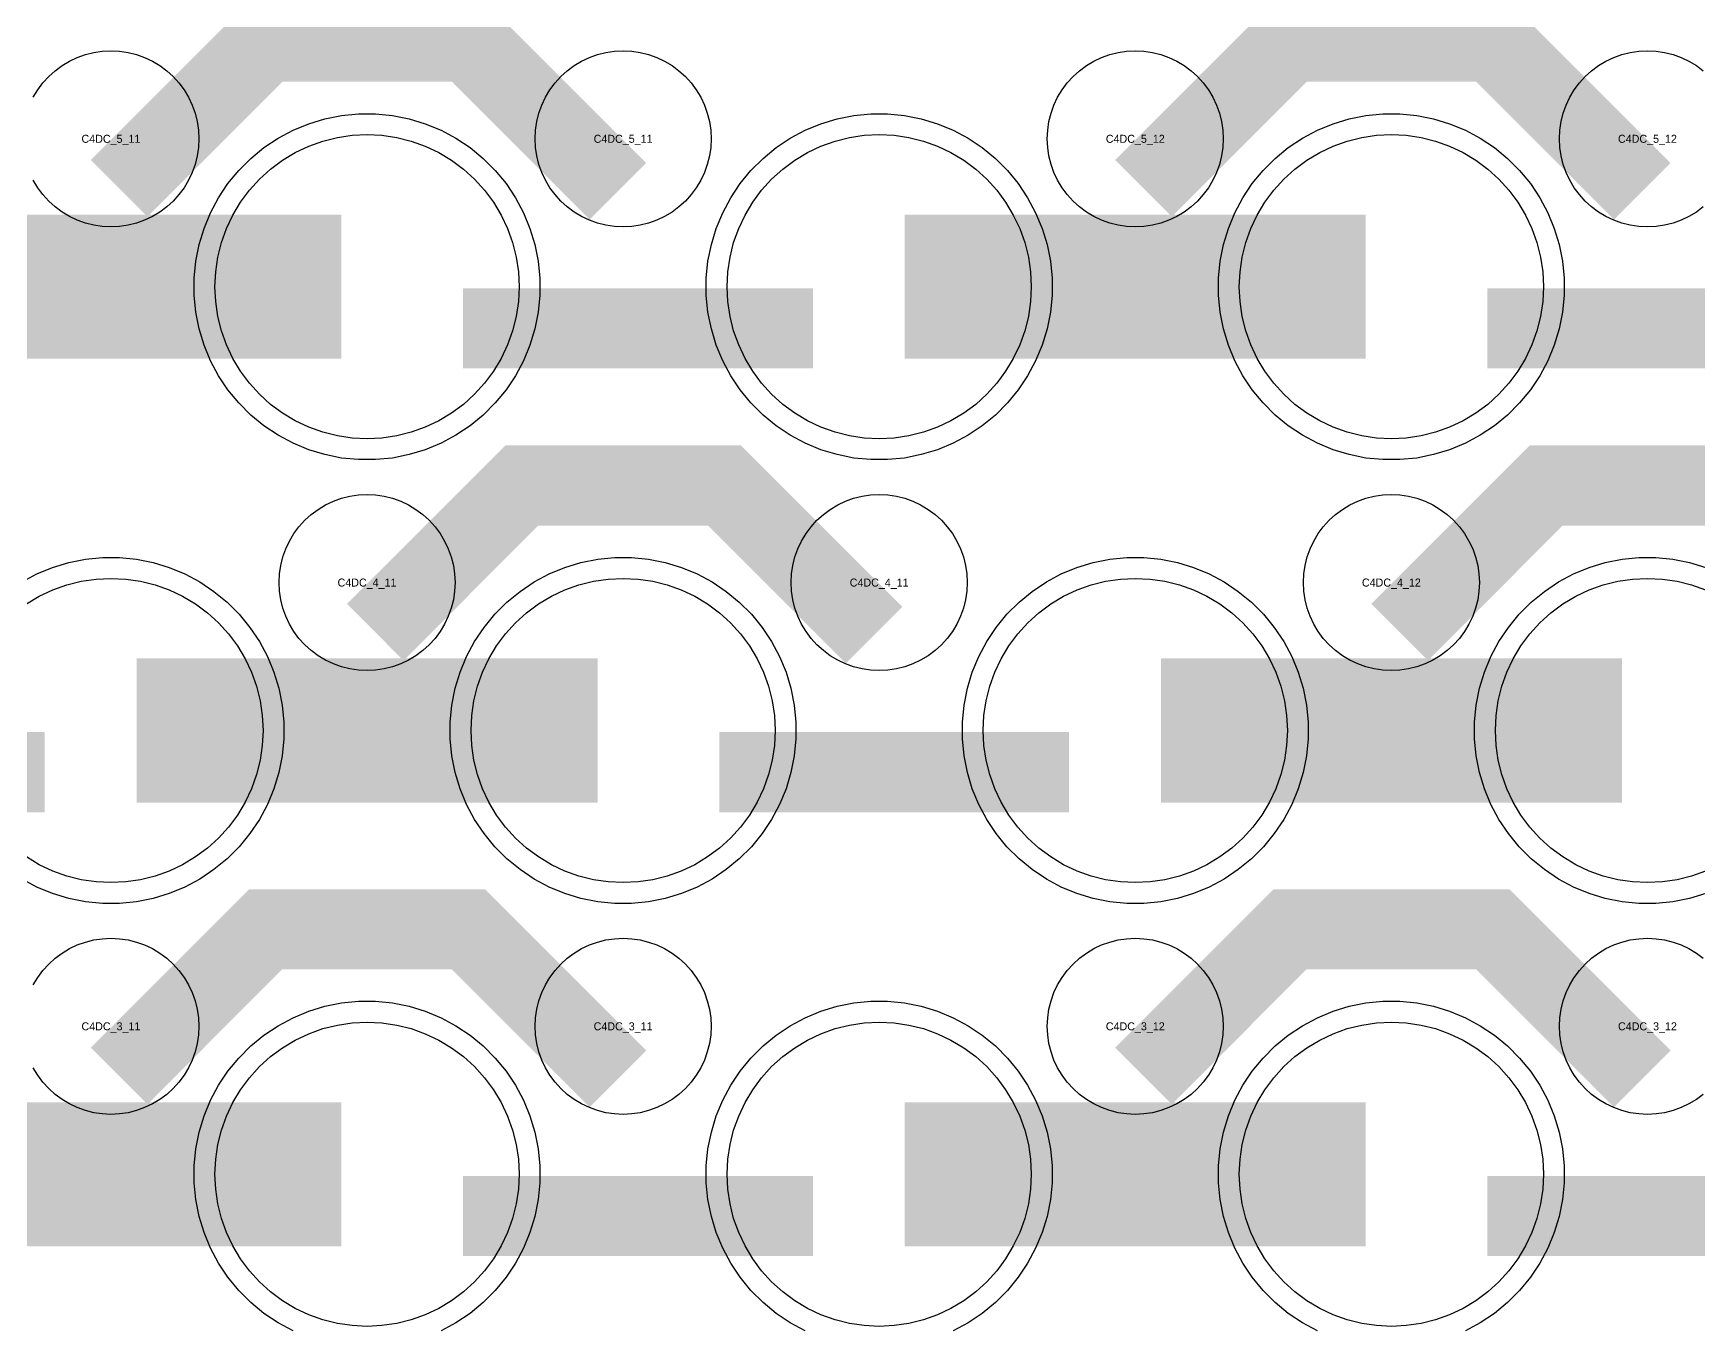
# Model space of a CAD drawing. Extents: x -11880 to 11880, y -14992 to 14992.
# Drawn here: x -8504 to -7984, y -14472 to -14068 of the extents above; entities that cross this region are included whole.
import ezdxf
from ezdxf.enums import TextEntityAlignment as Align

# ---------------------------------------------------------------- set-up
doc = ezdxf.new("R2010")
doc.units = 0
doc.header["$MEASUREMENT"] = 0
for name, color, linetype in [('GDS_775_DT_237', 138, 'CONTINUOUS'), ('RDL1_FS', 34, 'CONTINUOUS'), ('RDL_BS', 160, 'CONTINUOUS')]:
    doc.layers.add(name, color=color, linetype=linetype)

msp = doc.modelspace()

# ---------------------------------------------------------------- linework, layer by layer
at = {"layer": 'RDL1_FS', "color": 241, "true_color": 0xf7abae}
for points in [[(-8400, -14194.254), (-8404.657, -14194.025), (-8409.268, -14193.341), (-8413.791, -14192.209), (-8418.181, -14190.637), (-8422.395, -14188.645), (-8426.395, -14186.247), (-8430.14, -14183.469), (-8433.594, -14180.339), (-8436.724, -14176.885), (-8439.502, -14173.14), (-8441.9, -14169.14), (-8443.892, -14164.926), (-8445.464, -14160.536), (-8446.596, -14156.013), (-8447.28, -14151.402), (-8447.509, -14146.745), (-8447.28, -14142.088), (-8446.596, -14137.477), (-8445.464, -14132.954), (-8443.892, -14128.564), (-8441.9, -14124.35), (-8439.502, -14120.35), (-8436.724, -14116.605), (-8433.594, -14113.151), (-8430.14, -14110.021), (-8426.395, -14107.243), (-8422.395, -14104.845), (-8418.181, -14102.853), (-8413.791, -14101.281), (-8409.268, -14100.149), (-8404.657, -14099.465), (-8400, -14099.236), (-8395.343, -14099.465), (-8390.732, -14100.149), (-8386.209, -14101.281), (-8381.819, -14102.853), (-8377.605, -14104.845), (-8373.605, -14107.243), (-8369.86, -14110.021), (-8366.406, -14113.151), (-8363.276, -14116.605), (-8360.498, -14120.35), (-8358.1, -14124.35), (-8356.108, -14128.564), (-8354.536, -14132.954), (-8353.404, -14137.477), (-8352.72, -14142.088), (-8352.491, -14146.745), (-8352.72, -14151.402), (-8353.404, -14156.013), (-8354.536, -14160.536), (-8356.108, -14164.926), (-8358.1, -14169.14), (-8360.498, -14173.14), (-8363.276, -14176.885), (-8366.406, -14180.339), (-8369.86, -14183.469), (-8373.605, -14186.247), (-8377.605, -14188.645), (-8381.819, -14190.637), (-8386.209, -14192.209), (-8390.732, -14193.341), (-8395.343, -14194.025)], [(-8240, -14194.254), (-8244.657, -14194.025), (-8249.268, -14193.341), (-8253.791, -14192.209), (-8258.181, -14190.637), (-8262.395, -14188.645), (-8266.395, -14186.247), (-8270.14, -14183.469), (-8273.594, -14180.339), (-8276.724, -14176.885), (-8279.502, -14173.14), (-8281.9, -14169.14), (-8283.892, -14164.926), (-8285.464, -14160.536), (-8286.596, -14156.013), (-8287.28, -14151.402), (-8287.509, -14146.745), (-8287.28, -14142.088), (-8286.596, -14137.477), (-8285.464, -14132.954), (-8283.892, -14128.564), (-8281.9, -14124.35), (-8279.502, -14120.35), (-8276.724, -14116.605), (-8273.594, -14113.151), (-8270.14, -14110.021), (-8266.395, -14107.243), (-8262.395, -14104.845), (-8258.181, -14102.853), (-8253.791, -14101.281), (-8249.268, -14100.149), (-8244.657, -14099.465), (-8240, -14099.236), (-8235.343, -14099.465), (-8230.732, -14100.149), (-8226.209, -14101.281), (-8221.819, -14102.853), (-8217.605, -14104.845), (-8213.605, -14107.243), (-8209.86, -14110.021), (-8206.406, -14113.151), (-8203.276, -14116.605), (-8200.498, -14120.35), (-8198.1, -14124.35), (-8196.108, -14128.564), (-8194.536, -14132.954), (-8193.404, -14137.477), (-8192.72, -14142.088), (-8192.491, -14146.745), (-8192.72, -14151.402), (-8193.404, -14156.013), (-8194.536, -14160.536), (-8196.108, -14164.926), (-8198.1, -14169.14), (-8200.498, -14173.14), (-8203.276, -14176.885), (-8206.406, -14180.339), (-8209.86, -14183.469), (-8213.605, -14186.247), (-8217.605, -14188.645), (-8221.819, -14190.637), (-8226.209, -14192.209), (-8230.732, -14193.341), (-8235.343, -14194.025)], [(-8080, -14194.254), (-8084.657, -14194.025), (-8089.268, -14193.341), (-8093.791, -14192.209), (-8098.181, -14190.637), (-8102.395, -14188.645), (-8106.395, -14186.247), (-8110.14, -14183.469), (-8113.594, -14180.339), (-8116.724, -14176.885), (-8119.502, -14173.14), (-8121.9, -14169.14), (-8123.892, -14164.926), (-8125.464, -14160.536), (-8126.596, -14156.013), (-8127.28, -14151.402), (-8127.509, -14146.745), (-8127.28, -14142.088), (-8126.596, -14137.477), (-8125.464, -14132.954), (-8123.892, -14128.564), (-8121.9, -14124.35), (-8119.502, -14120.35), (-8116.724, -14116.605), (-8113.594, -14113.151), (-8110.14, -14110.021), (-8106.395, -14107.243), (-8102.395, -14104.845), (-8098.181, -14102.853), (-8093.791, -14101.281), (-8089.268, -14100.149), (-8084.657, -14099.465), (-8080, -14099.236), (-8075.343, -14099.465), (-8070.732, -14100.149), (-8066.209, -14101.281), (-8061.819, -14102.853), (-8057.605, -14104.845), (-8053.605, -14107.243), (-8049.86, -14110.021), (-8046.406, -14113.151), (-8043.276, -14116.605), (-8040.498, -14120.35), (-8038.1, -14124.35), (-8036.108, -14128.564), (-8034.536, -14132.954), (-8033.404, -14137.477), (-8032.72, -14142.088), (-8032.491, -14146.745), (-8032.72, -14151.402), (-8033.404, -14156.013), (-8034.536, -14160.536), (-8036.108, -14164.926), (-8038.1, -14169.14), (-8040.498, -14173.14), (-8043.276, -14176.885), (-8046.406, -14180.339), (-8049.86, -14183.469), (-8053.605, -14186.247), (-8057.605, -14188.645), (-8061.819, -14190.637), (-8066.209, -14192.209), (-8070.732, -14193.341), (-8075.343, -14194.025)], [(-8320, -14332.819), (-8324.657, -14332.59), (-8329.268, -14331.906), (-8333.791, -14330.774), (-8338.181, -14329.202), (-8342.395, -14327.21), (-8346.395, -14324.812), (-8350.14, -14322.034), (-8353.594, -14318.904), (-8356.724, -14315.45), (-8359.502, -14311.705), (-8361.9, -14307.705), (-8363.892, -14303.491), (-8365.464, -14299.101), (-8366.596, -14294.578), (-8367.28, -14289.967), (-8367.509, -14285.31), (-8367.28, -14280.653), (-8366.596, -14276.042), (-8365.464, -14271.519), (-8363.892, -14267.129), (-8361.9, -14262.915), (-8359.502, -14258.915), (-8356.724, -14255.17), (-8353.594, -14251.716), (-8350.14, -14248.586), (-8346.395, -14245.808), (-8342.395, -14243.41), (-8338.181, -14241.418), (-8333.791, -14239.846), (-8329.268, -14238.714), (-8324.657, -14238.03), (-8320, -14237.801), (-8315.343, -14238.03), (-8310.732, -14238.714), (-8306.209, -14239.846), (-8301.819, -14241.418), (-8297.605, -14243.41), (-8293.605, -14245.808), (-8289.86, -14248.586), (-8286.406, -14251.716), (-8283.276, -14255.17), (-8280.498, -14258.915), (-8278.1, -14262.915), (-8276.108, -14267.129), (-8274.536, -14271.519), (-8273.404, -14276.042), (-8272.72, -14280.653), (-8272.491, -14285.31), (-8272.72, -14289.967), (-8273.404, -14294.578), (-8274.536, -14299.101), (-8276.108, -14303.491), (-8278.1, -14307.705), (-8280.498, -14311.705), (-8283.276, -14315.45), (-8286.406, -14318.904), (-8289.86, -14322.034), (-8293.605, -14324.812), (-8297.605, -14327.21), (-8301.819, -14329.202), (-8306.209, -14330.774), (-8310.732, -14331.906), (-8315.343, -14332.59)], [(-8160, -14332.819), (-8164.657, -14332.59), (-8169.268, -14331.906), (-8173.791, -14330.774), (-8178.181, -14329.202), (-8182.395, -14327.21), (-8186.395, -14324.812), (-8190.14, -14322.034), (-8193.594, -14318.904), (-8196.724, -14315.45), (-8199.502, -14311.705), (-8201.9, -14307.705), (-8203.892, -14303.491), (-8205.464, -14299.101), (-8206.596, -14294.578), (-8207.28, -14289.967), (-8207.509, -14285.31), (-8207.28, -14280.653), (-8206.596, -14276.042), (-8205.464, -14271.519), (-8203.892, -14267.129), (-8201.9, -14262.915), (-8199.502, -14258.915), (-8196.724, -14255.17), (-8193.594, -14251.716), (-8190.14, -14248.586), (-8186.395, -14245.808), (-8182.395, -14243.41), (-8178.181, -14241.418), (-8173.791, -14239.846), (-8169.268, -14238.714), (-8164.657, -14238.03), (-8160, -14237.801), (-8155.343, -14238.03), (-8150.732, -14238.714), (-8146.209, -14239.846), (-8141.819, -14241.418), (-8137.605, -14243.41), (-8133.605, -14245.808), (-8129.86, -14248.586), (-8126.406, -14251.716), (-8123.276, -14255.17), (-8120.498, -14258.915), (-8118.1, -14262.915), (-8116.108, -14267.129), (-8114.536, -14271.519), (-8113.404, -14276.042), (-8112.72, -14280.653), (-8112.491, -14285.31), (-8112.72, -14289.967), (-8113.404, -14294.578), (-8114.536, -14299.101), (-8116.108, -14303.491), (-8118.1, -14307.705), (-8120.498, -14311.705), (-8123.276, -14315.45), (-8126.406, -14318.904), (-8129.86, -14322.034), (-8133.605, -14324.812), (-8137.605, -14327.21), (-8141.819, -14329.202), (-8146.209, -14330.774), (-8150.732, -14331.906), (-8155.343, -14332.59)], [(-8400, -14471.379), (-8404.657, -14471.15), (-8409.268, -14470.466), (-8413.791, -14469.334), (-8418.181, -14467.762), (-8422.395, -14465.77), (-8426.395, -14463.372), (-8430.14, -14460.594), (-8433.594, -14457.464), (-8436.724, -14454.01), (-8439.502, -14450.265), (-8441.9, -14446.265), (-8443.892, -14442.051), (-8445.464, -14437.661), (-8446.596, -14433.138), (-8447.28, -14428.527), (-8447.509, -14423.87), (-8447.28, -14419.213), (-8446.596, -14414.602), (-8445.464, -14410.079), (-8443.892, -14405.689), (-8441.9, -14401.475), (-8439.502, -14397.475), (-8436.724, -14393.73), (-8433.594, -14390.276), (-8430.14, -14387.146), (-8426.395, -14384.368), (-8422.395, -14381.97), (-8418.181, -14379.978), (-8413.791, -14378.406), (-8409.268, -14377.274), (-8404.657, -14376.59), (-8400, -14376.361), (-8395.343, -14376.59), (-8390.732, -14377.274), (-8386.209, -14378.406), (-8381.819, -14379.978), (-8377.605, -14381.97), (-8373.605, -14384.368), (-8369.86, -14387.146), (-8366.406, -14390.276), (-8363.276, -14393.73), (-8360.498, -14397.475), (-8358.1, -14401.475), (-8356.108, -14405.689), (-8354.536, -14410.079), (-8353.404, -14414.602), (-8352.72, -14419.213), (-8352.491, -14423.87), (-8352.72, -14428.527), (-8353.404, -14433.138), (-8354.536, -14437.661), (-8356.108, -14442.051), (-8358.1, -14446.265), (-8360.498, -14450.265), (-8363.276, -14454.01), (-8366.406, -14457.464), (-8369.86, -14460.594), (-8373.605, -14463.372), (-8377.605, -14465.77), (-8381.819, -14467.762), (-8386.209, -14469.334), (-8390.732, -14470.466), (-8395.343, -14471.15)], [(-8240, -14471.379), (-8244.657, -14471.15), (-8249.268, -14470.466), (-8253.791, -14469.334), (-8258.181, -14467.762), (-8262.395, -14465.77), (-8266.395, -14463.372), (-8270.14, -14460.594), (-8273.594, -14457.464), (-8276.724, -14454.01), (-8279.502, -14450.265), (-8281.9, -14446.265), (-8283.892, -14442.051), (-8285.464, -14437.661), (-8286.596, -14433.138), (-8287.28, -14428.527), (-8287.509, -14423.87), (-8287.28, -14419.213), (-8286.596, -14414.602), (-8285.464, -14410.079), (-8283.892, -14405.689), (-8281.9, -14401.475), (-8279.502, -14397.475), (-8276.724, -14393.73), (-8273.594, -14390.276), (-8270.14, -14387.146), (-8266.395, -14384.368), (-8262.395, -14381.97), (-8258.181, -14379.978), (-8253.791, -14378.406), (-8249.268, -14377.274), (-8244.657, -14376.59), (-8240, -14376.361), (-8235.343, -14376.59), (-8230.732, -14377.274), (-8226.209, -14378.406), (-8221.819, -14379.978), (-8217.605, -14381.97), (-8213.605, -14384.368), (-8209.86, -14387.146), (-8206.406, -14390.276), (-8203.276, -14393.73), (-8200.498, -14397.475), (-8198.1, -14401.475), (-8196.108, -14405.689), (-8194.536, -14410.079), (-8193.404, -14414.602), (-8192.72, -14419.213), (-8192.491, -14423.87), (-8192.72, -14428.527), (-8193.404, -14433.138), (-8194.536, -14437.661), (-8196.108, -14442.051), (-8198.1, -14446.265), (-8200.498, -14450.265), (-8203.276, -14454.01), (-8206.406, -14457.464), (-8209.86, -14460.594), (-8213.605, -14463.372), (-8217.605, -14465.77), (-8221.819, -14467.762), (-8226.209, -14469.334), (-8230.732, -14470.466), (-8235.343, -14471.15)], [(-8080, -14471.379), (-8084.657, -14471.15), (-8089.268, -14470.466), (-8093.791, -14469.334), (-8098.181, -14467.762), (-8102.395, -14465.77), (-8106.395, -14463.372), (-8110.14, -14460.594), (-8113.594, -14457.464), (-8116.724, -14454.01), (-8119.502, -14450.265), (-8121.9, -14446.265), (-8123.892, -14442.051), (-8125.464, -14437.661), (-8126.596, -14433.138), (-8127.28, -14428.527), (-8127.509, -14423.87), (-8127.28, -14419.213), (-8126.596, -14414.602), (-8125.464, -14410.079), (-8123.892, -14405.689), (-8121.9, -14401.475), (-8119.502, -14397.475), (-8116.724, -14393.73), (-8113.594, -14390.276), (-8110.14, -14387.146), (-8106.395, -14384.368), (-8102.395, -14381.97), (-8098.181, -14379.978), (-8093.791, -14378.406), (-8089.268, -14377.274), (-8084.657, -14376.59), (-8080, -14376.361), (-8075.343, -14376.59), (-8070.732, -14377.274), (-8066.209, -14378.406), (-8061.819, -14379.978), (-8057.605, -14381.97), (-8053.605, -14384.368), (-8049.86, -14387.146), (-8046.406, -14390.276), (-8043.276, -14393.73), (-8040.498, -14397.475), (-8038.1, -14401.475), (-8036.108, -14405.689), (-8034.536, -14410.079), (-8033.404, -14414.602), (-8032.72, -14419.213), (-8032.491, -14423.87), (-8032.72, -14428.527), (-8033.404, -14433.138), (-8034.536, -14437.661), (-8036.108, -14442.051), (-8038.1, -14446.265), (-8040.498, -14450.265), (-8043.276, -14454.01), (-8046.406, -14457.464), (-8049.86, -14460.594), (-8053.605, -14463.372), (-8057.605, -14465.77), (-8061.819, -14467.762), (-8066.209, -14469.334), (-8070.732, -14470.466), (-8075.343, -14471.15)]]:
    msp.add_lwpolyline(points, close=True, dxfattribs=at)
for points in [[(-8551.998, -14146.745, 45, 45, 0), (-8479.998, -14146.745, 45, 45, 0)], [(-8479.998, -14146.745, 45, 45, 0), (-8407.998, -14146.745, 45, 45, 0)], [(-8231.998, -14146.745, 45, 45, 0), (-8159.998, -14146.745, 45, 45, 0)], [(-8159.998, -14146.745, 45, 45, 0), (-8087.998, -14146.745, 45, 45, 0)], [(-8471.998, -14285.31, 45, 45, 0), (-8399.998, -14285.31, 45, 45, 0)], [(-8399.998, -14285.31, 45, 45, 0), (-8327.998, -14285.31, 45, 45, 0)], [(-8151.998, -14285.31, 45, 45, 0), (-8079.998, -14285.31, 45, 45, 0)], [(-8079.998, -14285.31, 45, 45, 0), (-8007.998, -14285.31, 45, 45, 0)], [(-8551.998, -14423.87, 45, 45, 0), (-8479.998, -14423.87, 45, 45, 0)], [(-8479.998, -14423.87, 45, 45, 0), (-8407.998, -14423.87, 45, 45, 0)], [(-8231.998, -14423.87, 45, 45, 0), (-8159.998, -14423.87, 45, 45, 0)], [(-8159.998, -14423.87, 45, 45, 0), (-8087.998, -14423.87, 45, 45, 0)]]:
    msp.add_lwpolyline(points, format="xyseb", dxfattribs=at)
for points in [[(-8506.395, -14245.808), (-8502.395, -14243.41), (-8498.181, -14241.418), (-8493.791, -14239.846), (-8489.268, -14238.714), (-8484.657, -14238.03), (-8480, -14237.801), (-8475.343, -14238.03), (-8470.732, -14238.714), (-8466.209, -14239.846), (-8461.819, -14241.418), (-8457.605, -14243.41), (-8453.605, -14245.808), (-8449.86, -14248.586), (-8446.406, -14251.716), (-8443.276, -14255.17), (-8440.498, -14258.915), (-8438.1, -14262.915), (-8436.108, -14267.129), (-8434.536, -14271.519), (-8433.404, -14276.042), (-8432.72, -14280.653), (-8432.491, -14285.31), (-8432.72, -14289.967), (-8433.404, -14294.578), (-8434.536, -14299.101), (-8436.108, -14303.491), (-8438.1, -14307.705), (-8440.498, -14311.705), (-8443.276, -14315.45), (-8446.406, -14318.904), (-8449.86, -14322.034), (-8453.605, -14324.812), (-8457.605, -14327.21), (-8461.819, -14329.202), (-8466.209, -14330.774), (-8470.732, -14331.906), (-8475.343, -14332.59), (-8480, -14332.819), (-8484.657, -14332.59), (-8489.268, -14331.906), (-8493.791, -14330.774), (-8498.181, -14329.202), (-8502.395, -14327.21), (-8506.395, -14324.812)], [(-7981.819, -14329.202), (-7986.209, -14330.774), (-7990.732, -14331.906), (-7995.343, -14332.59), (-8000, -14332.819), (-8004.657, -14332.59), (-8009.268, -14331.906), (-8013.791, -14330.774), (-8018.181, -14329.202), (-8022.395, -14327.21), (-8026.395, -14324.812), (-8030.14, -14322.034), (-8033.594, -14318.904), (-8036.724, -14315.45), (-8039.502, -14311.705), (-8041.9, -14307.705), (-8043.892, -14303.491), (-8045.464, -14299.101), (-8046.596, -14294.578), (-8047.28, -14289.967), (-8047.509, -14285.31), (-8047.28, -14280.653), (-8046.596, -14276.042), (-8045.464, -14271.519), (-8043.892, -14267.129), (-8041.9, -14262.915), (-8039.502, -14258.915), (-8036.724, -14255.17), (-8033.594, -14251.716), (-8030.14, -14248.586), (-8026.395, -14245.808), (-8022.395, -14243.41), (-8018.181, -14241.418), (-8013.791, -14239.846), (-8009.268, -14238.714), (-8004.657, -14238.03), (-8000, -14237.801), (-7995.343, -14238.03), (-7990.732, -14238.714), (-7986.209, -14239.846), (-7981.819, -14241.418)]]:
    msp.add_lwpolyline(points, dxfattribs=at)
at = {"layer": 'RDL_BS'}
for points in [[(-8477.438, -14116.059, 25, 25, 0), (-8431.623, -14070.244, 25, 25, 0), (-8398.07, -14070.244, 25, 25, 0)], [(-8321.599, -14116.958, 25, 25, 0), (-8368.313, -14070.244, 25, 25, 0), (-8398.071, -14070.244, 25, 25, 0)], [(-8157.438, -14116.059, 25, 25, 0), (-8111.623, -14070.244, 25, 25, 0), (-8078.07, -14070.244, 25, 25, 0)], [(-8001.599, -14116.958, 25, 25, 0), (-8048.313, -14070.244, 25, 25, 0), (-8078.071, -14070.244, 25, 25, 0)], [(-8397.438, -14254.624, 25, 25, 0), (-8351.623, -14208.809, 25, 25, 0), (-8318.07, -14208.809, 25, 25, 0)], [(-8241.599, -14255.523, 25, 25, 0), (-8288.313, -14208.809, 25, 25, 0), (-8318.071, -14208.809, 25, 25, 0)], [(-8077.438, -14254.624, 25, 25, 0), (-8031.623, -14208.809, 25, 25, 0), (-7998.07, -14208.809, 25, 25, 0)], [(-7921.599, -14255.523, 25, 25, 0), (-7968.313, -14208.809, 25, 25, 0), (-7998.071, -14208.809, 25, 25, 0)], [(-8477.438, -14393.184, 25, 25, 0), (-8431.623, -14347.369, 25, 25, 0), (-8398.07, -14347.369, 25, 25, 0)], [(-8321.599, -14394.083, 25, 25, 0), (-8368.313, -14347.369, 25, 25, 0), (-8398.071, -14347.369, 25, 25, 0)], [(-8157.438, -14393.184, 25, 25, 0), (-8111.623, -14347.369, 25, 25, 0), (-8078.07, -14347.369, 25, 25, 0)], [(-8001.599, -14394.083, 25, 25, 0), (-8048.313, -14347.369, 25, 25, 0), (-8078.071, -14347.369, 25, 25, 0)]]:
    msp.add_lwpolyline(points, format="xyseb", dxfattribs=at)
for points in [[(-8504.25, -14087.601), (-8502.857, -14085.277), (-8501.254, -14083.114), (-8499.442, -14081.115), (-8497.443, -14079.303), (-8495.28, -14077.7), (-8492.956, -14076.307), (-8490.519, -14075.155), (-8487.984, -14074.248), (-8485.365, -14073.591), (-8482.693, -14073.195), (-8480, -14073.063), (-8477.307, -14073.195), (-8474.635, -14073.591), (-8472.016, -14074.248), (-8469.481, -14075.155), (-8467.044, -14076.307), (-8464.72, -14077.7), (-8462.557, -14079.303), (-8460.558, -14081.115), (-8458.746, -14083.114), (-8457.143, -14085.277), (-8455.75, -14087.601), (-8454.598, -14090.038), (-8453.691, -14092.573), (-8453.034, -14095.192), (-8452.638, -14097.864), (-8452.506, -14100.557), (-8452.638, -14103.25), (-8453.034, -14105.922), (-8453.691, -14108.541), (-8454.598, -14111.076), (-8455.75, -14113.513), (-8457.143, -14115.837), (-8458.746, -14118), (-8460.558, -14119.999), (-8462.557, -14121.811), (-8464.72, -14123.414), (-8467.044, -14124.807), (-8469.481, -14125.959), (-8472.016, -14126.866), (-8474.635, -14127.523), (-8477.307, -14127.919), (-8480, -14128.051), (-8482.693, -14127.919), (-8485.365, -14127.523), (-8487.984, -14126.866), (-8490.519, -14125.959), (-8492.956, -14124.807), (-8495.28, -14123.414), (-8497.443, -14121.811), (-8499.442, -14119.999), (-8501.254, -14118), (-8502.857, -14115.837), (-8504.25, -14113.513)], [(-7982.557, -14121.811), (-7984.72, -14123.414), (-7987.044, -14124.807), (-7989.481, -14125.959), (-7992.016, -14126.866), (-7994.635, -14127.523), (-7997.307, -14127.919), (-8000, -14128.051), (-8002.693, -14127.919), (-8005.365, -14127.523), (-8007.984, -14126.866), (-8010.519, -14125.959), (-8012.956, -14124.807), (-8015.28, -14123.414), (-8017.443, -14121.811), (-8019.442, -14119.999), (-8021.254, -14118), (-8022.857, -14115.837), (-8024.25, -14113.513), (-8025.402, -14111.076), (-8026.309, -14108.541), (-8026.966, -14105.922), (-8027.362, -14103.25), (-8027.494, -14100.557), (-8027.362, -14097.864), (-8026.966, -14095.192), (-8026.309, -14092.573), (-8025.402, -14090.038), (-8024.25, -14087.601), (-8022.857, -14085.277), (-8021.254, -14083.114), (-8019.442, -14081.115), (-8017.443, -14079.303), (-8015.28, -14077.7), (-8012.956, -14076.307), (-8010.519, -14075.155), (-8007.984, -14074.248), (-8005.365, -14073.591), (-8002.693, -14073.195), (-8000, -14073.063), (-7997.307, -14073.195), (-7994.635, -14073.591), (-7992.016, -14074.248), (-7989.481, -14075.155), (-7987.044, -14076.307), (-7984.72, -14077.7), (-7982.557, -14079.303)], [(-8504.25, -14364.726), (-8502.857, -14362.402), (-8501.254, -14360.239), (-8499.442, -14358.24), (-8497.443, -14356.428), (-8495.28, -14354.825), (-8492.956, -14353.432), (-8490.519, -14352.28), (-8487.984, -14351.373), (-8485.365, -14350.716), (-8482.693, -14350.32), (-8480, -14350.188), (-8477.307, -14350.32), (-8474.635, -14350.716), (-8472.016, -14351.373), (-8469.481, -14352.28), (-8467.044, -14353.432), (-8464.72, -14354.825), (-8462.557, -14356.428), (-8460.558, -14358.24), (-8458.746, -14360.239), (-8457.143, -14362.402), (-8455.75, -14364.726), (-8454.598, -14367.163), (-8453.691, -14369.698), (-8453.034, -14372.317), (-8452.638, -14374.989), (-8452.506, -14377.682), (-8452.638, -14380.375), (-8453.034, -14383.047), (-8453.691, -14385.666), (-8454.598, -14388.201), (-8455.75, -14390.638), (-8457.143, -14392.962), (-8458.746, -14395.125), (-8460.558, -14397.124), (-8462.557, -14398.936), (-8464.72, -14400.539), (-8467.044, -14401.932), (-8469.481, -14403.084), (-8472.016, -14403.991), (-8474.635, -14404.648), (-8477.307, -14405.044), (-8480, -14405.176), (-8482.693, -14405.044), (-8485.365, -14404.648), (-8487.984, -14403.991), (-8490.519, -14403.084), (-8492.956, -14401.932), (-8495.28, -14400.539), (-8497.443, -14398.936), (-8499.442, -14397.124), (-8501.254, -14395.125), (-8502.857, -14392.962), (-8504.25, -14390.638)], [(-7982.557, -14398.936), (-7984.72, -14400.539), (-7987.044, -14401.932), (-7989.481, -14403.084), (-7992.016, -14403.991), (-7994.635, -14404.648), (-7997.307, -14405.044), (-8000, -14405.176), (-8002.693, -14405.044), (-8005.365, -14404.648), (-8007.984, -14403.991), (-8010.519, -14403.084), (-8012.956, -14401.932), (-8015.28, -14400.539), (-8017.443, -14398.936), (-8019.442, -14397.124), (-8021.254, -14395.125), (-8022.857, -14392.962), (-8024.25, -14390.638), (-8025.402, -14388.201), (-8026.309, -14385.666), (-8026.966, -14383.047), (-8027.362, -14380.375), (-8027.494, -14377.682), (-8027.362, -14374.989), (-8026.966, -14372.317), (-8026.309, -14369.698), (-8025.402, -14367.163), (-8024.25, -14364.726), (-8022.857, -14362.402), (-8021.254, -14360.239), (-8019.442, -14358.24), (-8017.443, -14356.428), (-8015.28, -14354.825), (-8012.956, -14353.432), (-8010.519, -14352.28), (-8007.984, -14351.373), (-8005.365, -14350.716), (-8002.693, -14350.32), (-8000, -14350.188), (-7997.307, -14350.32), (-7994.635, -14350.716), (-7992.016, -14351.373), (-7989.481, -14352.28), (-7987.044, -14353.432), (-7984.72, -14354.825), (-7982.557, -14356.428)]]:
    msp.add_lwpolyline(points, dxfattribs=at)
for points in [[(-8320, -14128.051), (-8322.693, -14127.919), (-8325.365, -14127.523), (-8327.984, -14126.866), (-8330.519, -14125.959), (-8332.956, -14124.807), (-8335.28, -14123.414), (-8337.443, -14121.811), (-8339.442, -14119.999), (-8341.254, -14118), (-8342.857, -14115.837), (-8344.25, -14113.513), (-8345.402, -14111.076), (-8346.309, -14108.541), (-8346.966, -14105.922), (-8347.362, -14103.25), (-8347.494, -14100.557), (-8347.362, -14097.864), (-8346.966, -14095.192), (-8346.309, -14092.573), (-8345.402, -14090.038), (-8344.25, -14087.601), (-8342.857, -14085.277), (-8341.254, -14083.114), (-8339.442, -14081.115), (-8337.443, -14079.303), (-8335.28, -14077.7), (-8332.956, -14076.307), (-8330.519, -14075.155), (-8327.984, -14074.248), (-8325.365, -14073.591), (-8322.693, -14073.195), (-8320, -14073.063), (-8317.307, -14073.195), (-8314.635, -14073.591), (-8312.016, -14074.248), (-8309.481, -14075.155), (-8307.044, -14076.307), (-8304.72, -14077.7), (-8302.557, -14079.303), (-8300.558, -14081.115), (-8298.746, -14083.114), (-8297.143, -14085.277), (-8295.75, -14087.601), (-8294.598, -14090.038), (-8293.691, -14092.573), (-8293.034, -14095.192), (-8292.638, -14097.864), (-8292.506, -14100.557), (-8292.638, -14103.25), (-8293.034, -14105.922), (-8293.691, -14108.541), (-8294.598, -14111.076), (-8295.75, -14113.513), (-8297.143, -14115.837), (-8298.746, -14118), (-8300.558, -14119.999), (-8302.557, -14121.811), (-8304.72, -14123.414), (-8307.044, -14124.807), (-8309.481, -14125.959), (-8312.016, -14126.866), (-8314.635, -14127.523), (-8317.307, -14127.919)], [(-8160, -14128.051), (-8162.693, -14127.919), (-8165.365, -14127.523), (-8167.984, -14126.866), (-8170.519, -14125.959), (-8172.956, -14124.807), (-8175.28, -14123.414), (-8177.443, -14121.811), (-8179.442, -14119.999), (-8181.254, -14118), (-8182.857, -14115.837), (-8184.25, -14113.513), (-8185.402, -14111.076), (-8186.309, -14108.541), (-8186.966, -14105.922), (-8187.362, -14103.25), (-8187.494, -14100.557), (-8187.362, -14097.864), (-8186.966, -14095.192), (-8186.309, -14092.573), (-8185.402, -14090.038), (-8184.25, -14087.601), (-8182.857, -14085.277), (-8181.254, -14083.114), (-8179.442, -14081.115), (-8177.443, -14079.303), (-8175.28, -14077.7), (-8172.956, -14076.307), (-8170.519, -14075.155), (-8167.984, -14074.248), (-8165.365, -14073.591), (-8162.693, -14073.195), (-8160, -14073.063), (-8157.307, -14073.195), (-8154.635, -14073.591), (-8152.016, -14074.248), (-8149.481, -14075.155), (-8147.044, -14076.307), (-8144.72, -14077.7), (-8142.557, -14079.303), (-8140.558, -14081.115), (-8138.746, -14083.114), (-8137.143, -14085.277), (-8135.75, -14087.601), (-8134.598, -14090.038), (-8133.691, -14092.573), (-8133.034, -14095.192), (-8132.638, -14097.864), (-8132.506, -14100.557), (-8132.638, -14103.25), (-8133.034, -14105.922), (-8133.691, -14108.541), (-8134.598, -14111.076), (-8135.75, -14113.513), (-8137.143, -14115.837), (-8138.746, -14118), (-8140.558, -14119.999), (-8142.557, -14121.811), (-8144.72, -14123.414), (-8147.044, -14124.807), (-8149.481, -14125.959), (-8152.016, -14126.866), (-8154.635, -14127.523), (-8157.307, -14127.919)], [(-8400, -14266.616), (-8402.693, -14266.484), (-8405.365, -14266.088), (-8407.984, -14265.431), (-8410.519, -14264.524), (-8412.956, -14263.372), (-8415.28, -14261.979), (-8417.443, -14260.376), (-8419.442, -14258.564), (-8421.254, -14256.565), (-8422.857, -14254.402), (-8424.25, -14252.078), (-8425.402, -14249.641), (-8426.309, -14247.106), (-8426.966, -14244.487), (-8427.362, -14241.815), (-8427.494, -14239.122), (-8427.362, -14236.429), (-8426.966, -14233.757), (-8426.309, -14231.138), (-8425.402, -14228.603), (-8424.25, -14226.166), (-8422.857, -14223.842), (-8421.254, -14221.679), (-8419.442, -14219.68), (-8417.443, -14217.868), (-8415.28, -14216.265), (-8412.956, -14214.872), (-8410.519, -14213.72), (-8407.984, -14212.813), (-8405.365, -14212.156), (-8402.693, -14211.76), (-8400, -14211.628), (-8397.307, -14211.76), (-8394.635, -14212.156), (-8392.016, -14212.813), (-8389.481, -14213.72), (-8387.044, -14214.872), (-8384.72, -14216.265), (-8382.557, -14217.868), (-8380.558, -14219.68), (-8378.746, -14221.679), (-8377.143, -14223.842), (-8375.75, -14226.166), (-8374.598, -14228.603), (-8373.691, -14231.138), (-8373.034, -14233.757), (-8372.638, -14236.429), (-8372.506, -14239.122), (-8372.638, -14241.815), (-8373.034, -14244.487), (-8373.691, -14247.106), (-8374.598, -14249.641), (-8375.75, -14252.078), (-8377.143, -14254.402), (-8378.746, -14256.565), (-8380.558, -14258.564), (-8382.557, -14260.376), (-8384.72, -14261.979), (-8387.044, -14263.372), (-8389.481, -14264.524), (-8392.016, -14265.431), (-8394.635, -14266.088), (-8397.307, -14266.484)], [(-8240, -14266.616), (-8242.693, -14266.484), (-8245.365, -14266.088), (-8247.984, -14265.431), (-8250.519, -14264.524), (-8252.956, -14263.372), (-8255.28, -14261.979), (-8257.443, -14260.376), (-8259.442, -14258.564), (-8261.254, -14256.565), (-8262.857, -14254.402), (-8264.25, -14252.078), (-8265.402, -14249.641), (-8266.309, -14247.106), (-8266.966, -14244.487), (-8267.362, -14241.815), (-8267.494, -14239.122), (-8267.362, -14236.429), (-8266.966, -14233.757), (-8266.309, -14231.138), (-8265.402, -14228.603), (-8264.25, -14226.166), (-8262.857, -14223.842), (-8261.254, -14221.679), (-8259.442, -14219.68), (-8257.443, -14217.868), (-8255.28, -14216.265), (-8252.956, -14214.872), (-8250.519, -14213.72), (-8247.984, -14212.813), (-8245.365, -14212.156), (-8242.693, -14211.76), (-8240, -14211.628), (-8237.307, -14211.76), (-8234.635, -14212.156), (-8232.016, -14212.813), (-8229.481, -14213.72), (-8227.044, -14214.872), (-8224.72, -14216.265), (-8222.557, -14217.868), (-8220.558, -14219.68), (-8218.746, -14221.679), (-8217.143, -14223.842), (-8215.75, -14226.166), (-8214.598, -14228.603), (-8213.691, -14231.138), (-8213.034, -14233.757), (-8212.638, -14236.429), (-8212.506, -14239.122), (-8212.638, -14241.815), (-8213.034, -14244.487), (-8213.691, -14247.106), (-8214.598, -14249.641), (-8215.75, -14252.078), (-8217.143, -14254.402), (-8218.746, -14256.565), (-8220.558, -14258.564), (-8222.557, -14260.376), (-8224.72, -14261.979), (-8227.044, -14263.372), (-8229.481, -14264.524), (-8232.016, -14265.431), (-8234.635, -14266.088), (-8237.307, -14266.484)], [(-8080, -14266.616), (-8082.693, -14266.484), (-8085.365, -14266.088), (-8087.984, -14265.431), (-8090.519, -14264.524), (-8092.956, -14263.372), (-8095.28, -14261.979), (-8097.443, -14260.376), (-8099.442, -14258.564), (-8101.254, -14256.565), (-8102.857, -14254.402), (-8104.25, -14252.078), (-8105.402, -14249.641), (-8106.309, -14247.106), (-8106.966, -14244.487), (-8107.362, -14241.815), (-8107.494, -14239.122), (-8107.362, -14236.429), (-8106.966, -14233.757), (-8106.309, -14231.138), (-8105.402, -14228.603), (-8104.25, -14226.166), (-8102.857, -14223.842), (-8101.254, -14221.679), (-8099.442, -14219.68), (-8097.443, -14217.868), (-8095.28, -14216.265), (-8092.956, -14214.872), (-8090.519, -14213.72), (-8087.984, -14212.813), (-8085.365, -14212.156), (-8082.693, -14211.76), (-8080, -14211.628), (-8077.307, -14211.76), (-8074.635, -14212.156), (-8072.016, -14212.813), (-8069.481, -14213.72), (-8067.044, -14214.872), (-8064.72, -14216.265), (-8062.557, -14217.868), (-8060.558, -14219.68), (-8058.746, -14221.679), (-8057.143, -14223.842), (-8055.75, -14226.166), (-8054.598, -14228.603), (-8053.691, -14231.138), (-8053.034, -14233.757), (-8052.638, -14236.429), (-8052.506, -14239.122), (-8052.638, -14241.815), (-8053.034, -14244.487), (-8053.691, -14247.106), (-8054.598, -14249.641), (-8055.75, -14252.078), (-8057.143, -14254.402), (-8058.746, -14256.565), (-8060.558, -14258.564), (-8062.557, -14260.376), (-8064.72, -14261.979), (-8067.044, -14263.372), (-8069.481, -14264.524), (-8072.016, -14265.431), (-8074.635, -14266.088), (-8077.307, -14266.484)], [(-8320, -14405.176), (-8322.693, -14405.044), (-8325.365, -14404.648), (-8327.984, -14403.991), (-8330.519, -14403.084), (-8332.956, -14401.932), (-8335.28, -14400.539), (-8337.443, -14398.936), (-8339.442, -14397.124), (-8341.254, -14395.125), (-8342.857, -14392.962), (-8344.25, -14390.638), (-8345.402, -14388.201), (-8346.309, -14385.666), (-8346.966, -14383.047), (-8347.362, -14380.375), (-8347.494, -14377.682), (-8347.362, -14374.989), (-8346.966, -14372.317), (-8346.309, -14369.698), (-8345.402, -14367.163), (-8344.25, -14364.726), (-8342.857, -14362.402), (-8341.254, -14360.239), (-8339.442, -14358.24), (-8337.443, -14356.428), (-8335.28, -14354.825), (-8332.956, -14353.432), (-8330.519, -14352.28), (-8327.984, -14351.373), (-8325.365, -14350.716), (-8322.693, -14350.32), (-8320, -14350.188), (-8317.307, -14350.32), (-8314.635, -14350.716), (-8312.016, -14351.373), (-8309.481, -14352.28), (-8307.044, -14353.432), (-8304.72, -14354.825), (-8302.557, -14356.428), (-8300.558, -14358.24), (-8298.746, -14360.239), (-8297.143, -14362.402), (-8295.75, -14364.726), (-8294.598, -14367.163), (-8293.691, -14369.698), (-8293.034, -14372.317), (-8292.638, -14374.989), (-8292.506, -14377.682), (-8292.638, -14380.375), (-8293.034, -14383.047), (-8293.691, -14385.666), (-8294.598, -14388.201), (-8295.75, -14390.638), (-8297.143, -14392.962), (-8298.746, -14395.125), (-8300.558, -14397.124), (-8302.557, -14398.936), (-8304.72, -14400.539), (-8307.044, -14401.932), (-8309.481, -14403.084), (-8312.016, -14403.991), (-8314.635, -14404.648), (-8317.307, -14405.044)], [(-8160, -14405.176), (-8162.693, -14405.044), (-8165.365, -14404.648), (-8167.984, -14403.991), (-8170.519, -14403.084), (-8172.956, -14401.932), (-8175.28, -14400.539), (-8177.443, -14398.936), (-8179.442, -14397.124), (-8181.254, -14395.125), (-8182.857, -14392.962), (-8184.25, -14390.638), (-8185.402, -14388.201), (-8186.309, -14385.666), (-8186.966, -14383.047), (-8187.362, -14380.375), (-8187.494, -14377.682), (-8187.362, -14374.989), (-8186.966, -14372.317), (-8186.309, -14369.698), (-8185.402, -14367.163), (-8184.25, -14364.726), (-8182.857, -14362.402), (-8181.254, -14360.239), (-8179.442, -14358.24), (-8177.443, -14356.428), (-8175.28, -14354.825), (-8172.956, -14353.432), (-8170.519, -14352.28), (-8167.984, -14351.373), (-8165.365, -14350.716), (-8162.693, -14350.32), (-8160, -14350.188), (-8157.307, -14350.32), (-8154.635, -14350.716), (-8152.016, -14351.373), (-8149.481, -14352.28), (-8147.044, -14353.432), (-8144.72, -14354.825), (-8142.557, -14356.428), (-8140.558, -14358.24), (-8138.746, -14360.239), (-8137.143, -14362.402), (-8135.75, -14364.726), (-8134.598, -14367.163), (-8133.691, -14369.698), (-8133.034, -14372.317), (-8132.638, -14374.989), (-8132.506, -14377.682), (-8132.638, -14380.375), (-8133.034, -14383.047), (-8133.691, -14385.666), (-8134.598, -14388.201), (-8135.75, -14390.638), (-8137.143, -14392.962), (-8138.746, -14395.125), (-8140.558, -14397.124), (-8142.557, -14398.936), (-8144.72, -14400.539), (-8147.044, -14401.932), (-8149.481, -14403.084), (-8152.016, -14403.991), (-8154.635, -14404.648), (-8157.307, -14405.044)]]:
    msp.add_lwpolyline(points, close=True, dxfattribs=at)
at = {"layer": 'RDL_BS', "color": 241, "true_color": 0xf7abae}
for points in [[(-8402.644, -14200.745), (-8407.938, -14200.228), (-8413.165, -14199.182), (-8418.205, -14197.651), (-8423.115, -14195.62), (-8427.777, -14193.128), (-8432.191, -14190.181), (-8436.292, -14186.819), (-8440.074, -14183.037), (-8443.436, -14178.936), (-8446.383, -14174.522), (-8448.875, -14169.86), (-8450.906, -14164.95), (-8452.437, -14159.91), (-8453.483, -14154.683), (-8454, -14149.389), (-8454, -14144.101), (-8453.483, -14138.807), (-8452.437, -14133.58), (-8450.906, -14128.54), (-8448.875, -14123.63), (-8446.383, -14118.968), (-8443.436, -14114.554), (-8440.074, -14110.453), (-8436.292, -14106.671), (-8432.191, -14103.309), (-8427.777, -14100.362), (-8423.115, -14097.87), (-8418.205, -14095.839), (-8413.165, -14094.308), (-8407.938, -14093.262), (-8402.644, -14092.745), (-8397.356, -14092.745), (-8392.062, -14093.262), (-8386.835, -14094.308), (-8381.795, -14095.839), (-8376.885, -14097.87), (-8372.223, -14100.362), (-8367.809, -14103.309), (-8363.708, -14106.671), (-8359.926, -14110.453), (-8356.564, -14114.554), (-8353.617, -14118.968), (-8351.125, -14123.63), (-8349.094, -14128.54), (-8347.563, -14133.58), (-8346.517, -14138.807), (-8346, -14144.101), (-8346, -14149.389), (-8346.517, -14154.683), (-8347.563, -14159.91), (-8349.094, -14164.95), (-8351.125, -14169.86), (-8353.617, -14174.522), (-8356.564, -14178.936), (-8359.926, -14183.037), (-8363.708, -14186.819), (-8367.809, -14190.181), (-8372.223, -14193.128), (-8376.885, -14195.62), (-8381.795, -14197.651), (-8386.835, -14199.182), (-8392.062, -14200.228), (-8397.356, -14200.745)], [(-8242.644, -14200.745), (-8247.938, -14200.228), (-8253.165, -14199.182), (-8258.205, -14197.651), (-8263.115, -14195.62), (-8267.777, -14193.128), (-8272.191, -14190.181), (-8276.292, -14186.819), (-8280.074, -14183.037), (-8283.436, -14178.936), (-8286.383, -14174.522), (-8288.875, -14169.86), (-8290.906, -14164.95), (-8292.437, -14159.91), (-8293.483, -14154.683), (-8294, -14149.389), (-8294, -14144.101), (-8293.483, -14138.807), (-8292.437, -14133.58), (-8290.906, -14128.54), (-8288.875, -14123.63), (-8286.383, -14118.968), (-8283.436, -14114.554), (-8280.074, -14110.453), (-8276.292, -14106.671), (-8272.191, -14103.309), (-8267.777, -14100.362), (-8263.115, -14097.87), (-8258.205, -14095.839), (-8253.165, -14094.308), (-8247.938, -14093.262), (-8242.644, -14092.745), (-8237.356, -14092.745), (-8232.062, -14093.262), (-8226.835, -14094.308), (-8221.795, -14095.839), (-8216.885, -14097.87), (-8212.223, -14100.362), (-8207.809, -14103.309), (-8203.708, -14106.671), (-8199.926, -14110.453), (-8196.564, -14114.554), (-8193.617, -14118.968), (-8191.125, -14123.63), (-8189.094, -14128.54), (-8187.563, -14133.58), (-8186.517, -14138.807), (-8186, -14144.101), (-8186, -14149.389), (-8186.517, -14154.683), (-8187.563, -14159.91), (-8189.094, -14164.95), (-8191.125, -14169.86), (-8193.617, -14174.522), (-8196.564, -14178.936), (-8199.926, -14183.037), (-8203.708, -14186.819), (-8207.809, -14190.181), (-8212.223, -14193.128), (-8216.885, -14195.62), (-8221.795, -14197.651), (-8226.835, -14199.182), (-8232.062, -14200.228), (-8237.356, -14200.745)], [(-8082.644, -14200.745), (-8087.938, -14200.228), (-8093.165, -14199.182), (-8098.205, -14197.651), (-8103.115, -14195.62), (-8107.777, -14193.128), (-8112.191, -14190.181), (-8116.292, -14186.819), (-8120.074, -14183.037), (-8123.436, -14178.936), (-8126.383, -14174.522), (-8128.875, -14169.86), (-8130.906, -14164.95), (-8132.437, -14159.91), (-8133.483, -14154.683), (-8134, -14149.389), (-8134, -14144.101), (-8133.483, -14138.807), (-8132.437, -14133.58), (-8130.906, -14128.54), (-8128.875, -14123.63), (-8126.383, -14118.968), (-8123.436, -14114.554), (-8120.074, -14110.453), (-8116.292, -14106.671), (-8112.191, -14103.309), (-8107.777, -14100.362), (-8103.115, -14097.87), (-8098.205, -14095.839), (-8093.165, -14094.308), (-8087.938, -14093.262), (-8082.644, -14092.745), (-8077.356, -14092.745), (-8072.062, -14093.262), (-8066.835, -14094.308), (-8061.795, -14095.839), (-8056.885, -14097.87), (-8052.223, -14100.362), (-8047.809, -14103.309), (-8043.708, -14106.671), (-8039.926, -14110.453), (-8036.564, -14114.554), (-8033.617, -14118.968), (-8031.125, -14123.63), (-8029.094, -14128.54), (-8027.563, -14133.58), (-8026.517, -14138.807), (-8026, -14144.101), (-8026, -14149.389), (-8026.517, -14154.683), (-8027.563, -14159.91), (-8029.094, -14164.95), (-8031.125, -14169.86), (-8033.617, -14174.522), (-8036.564, -14178.936), (-8039.926, -14183.037), (-8043.708, -14186.819), (-8047.809, -14190.181), (-8052.223, -14193.128), (-8056.885, -14195.62), (-8061.795, -14197.651), (-8066.835, -14199.182), (-8072.062, -14200.228), (-8077.356, -14200.745)], [(-8322.644, -14339.31), (-8327.938, -14338.793), (-8333.165, -14337.747), (-8338.205, -14336.216), (-8343.115, -14334.185), (-8347.777, -14331.693), (-8352.191, -14328.746), (-8356.292, -14325.384), (-8360.074, -14321.602), (-8363.436, -14317.501), (-8366.383, -14313.087), (-8368.875, -14308.425), (-8370.906, -14303.515), (-8372.437, -14298.475), (-8373.483, -14293.248), (-8374, -14287.954), (-8374, -14282.666), (-8373.483, -14277.372), (-8372.437, -14272.145), (-8370.906, -14267.105), (-8368.875, -14262.195), (-8366.383, -14257.533), (-8363.436, -14253.119), (-8360.074, -14249.018), (-8356.292, -14245.236), (-8352.191, -14241.874), (-8347.777, -14238.927), (-8343.115, -14236.435), (-8338.205, -14234.404), (-8333.165, -14232.873), (-8327.938, -14231.827), (-8322.644, -14231.31), (-8317.356, -14231.31), (-8312.062, -14231.827), (-8306.835, -14232.873), (-8301.795, -14234.404), (-8296.885, -14236.435), (-8292.223, -14238.927), (-8287.809, -14241.874), (-8283.708, -14245.236), (-8279.926, -14249.018), (-8276.564, -14253.119), (-8273.617, -14257.533), (-8271.125, -14262.195), (-8269.094, -14267.105), (-8267.563, -14272.145), (-8266.517, -14277.372), (-8266, -14282.666), (-8266, -14287.954), (-8266.517, -14293.248), (-8267.563, -14298.475), (-8269.094, -14303.515), (-8271.125, -14308.425), (-8273.617, -14313.087), (-8276.564, -14317.501), (-8279.926, -14321.602), (-8283.708, -14325.384), (-8287.809, -14328.746), (-8292.223, -14331.693), (-8296.885, -14334.185), (-8301.795, -14336.216), (-8306.835, -14337.747), (-8312.062, -14338.793), (-8317.356, -14339.31)], [(-8162.644, -14339.31), (-8167.938, -14338.793), (-8173.165, -14337.747), (-8178.205, -14336.216), (-8183.115, -14334.185), (-8187.777, -14331.693), (-8192.191, -14328.746), (-8196.292, -14325.384), (-8200.074, -14321.602), (-8203.436, -14317.501), (-8206.383, -14313.087), (-8208.875, -14308.425), (-8210.906, -14303.515), (-8212.437, -14298.475), (-8213.483, -14293.248), (-8214, -14287.954), (-8214, -14282.666), (-8213.483, -14277.372), (-8212.437, -14272.145), (-8210.906, -14267.105), (-8208.875, -14262.195), (-8206.383, -14257.533), (-8203.436, -14253.119), (-8200.074, -14249.018), (-8196.292, -14245.236), (-8192.191, -14241.874), (-8187.777, -14238.927), (-8183.115, -14236.435), (-8178.205, -14234.404), (-8173.165, -14232.873), (-8167.938, -14231.827), (-8162.644, -14231.31), (-8157.356, -14231.31), (-8152.062, -14231.827), (-8146.835, -14232.873), (-8141.795, -14234.404), (-8136.885, -14236.435), (-8132.223, -14238.927), (-8127.809, -14241.874), (-8123.708, -14245.236), (-8119.926, -14249.018), (-8116.564, -14253.119), (-8113.617, -14257.533), (-8111.125, -14262.195), (-8109.094, -14267.105), (-8107.563, -14272.145), (-8106.517, -14277.372), (-8106, -14282.666), (-8106, -14287.954), (-8106.517, -14293.248), (-8107.563, -14298.475), (-8109.094, -14303.515), (-8111.125, -14308.425), (-8113.617, -14313.087), (-8116.564, -14317.501), (-8119.926, -14321.602), (-8123.708, -14325.384), (-8127.809, -14328.746), (-8132.223, -14331.693), (-8136.885, -14334.185), (-8141.795, -14336.216), (-8146.835, -14337.747), (-8152.062, -14338.793), (-8157.356, -14339.31)]]:
    msp.add_lwpolyline(points, close=True, dxfattribs=at)
for points in [[(-8369.984, -14159.758, 25, 25, 0), (-8260.719, -14159.758, 25, 25, 0)], [(-8049.984, -14159.758, 25, 25, 0), (-7940.719, -14159.758, 25, 25, 0)], [(-8609.984, -14298.323, 25, 25, 0), (-8500.719, -14298.323, 25, 25, 0)], [(-8289.984, -14298.323, 25, 25, 0), (-8180.719, -14298.323, 25, 25, 0)], [(-8369.984, -14436.883, 25, 25, 0), (-8260.719, -14436.883, 25, 25, 0)], [(-8049.984, -14436.883, 25, 25, 0), (-7940.719, -14436.883, 25, 25, 0)]]:
    msp.add_lwpolyline(points, format="xyseb", dxfattribs=at)
for points in [[(-8507.777, -14238.927), (-8503.115, -14236.435), (-8498.205, -14234.404), (-8493.165, -14232.873), (-8487.938, -14231.827), (-8482.644, -14231.31), (-8477.356, -14231.31), (-8472.062, -14231.827), (-8466.835, -14232.873), (-8461.795, -14234.404), (-8456.885, -14236.435), (-8452.223, -14238.927), (-8447.809, -14241.874), (-8443.708, -14245.236), (-8439.926, -14249.018), (-8436.564, -14253.119), (-8433.617, -14257.533), (-8431.125, -14262.195), (-8429.094, -14267.105), (-8427.563, -14272.145), (-8426.517, -14277.372), (-8426, -14282.666), (-8426, -14287.954), (-8426.517, -14293.248), (-8427.563, -14298.475), (-8429.094, -14303.515), (-8431.125, -14308.425), (-8433.617, -14313.087), (-8436.564, -14317.501), (-8439.926, -14321.602), (-8443.708, -14325.384), (-8447.809, -14328.746), (-8452.223, -14331.693), (-8456.885, -14334.185), (-8461.795, -14336.216), (-8466.835, -14337.747), (-8472.062, -14338.793), (-8477.356, -14339.31), (-8482.644, -14339.31), (-8487.938, -14338.793), (-8493.165, -14337.747), (-8498.205, -14336.216), (-8503.115, -14334.185), (-8507.777, -14331.693)], [(-7981.795, -14336.216), (-7986.835, -14337.747), (-7992.062, -14338.793), (-7997.356, -14339.31), (-8002.644, -14339.31), (-8007.938, -14338.793), (-8013.165, -14337.747), (-8018.205, -14336.216), (-8023.115, -14334.185), (-8027.777, -14331.693), (-8032.191, -14328.746), (-8036.292, -14325.384), (-8040.074, -14321.602), (-8043.436, -14317.501), (-8046.383, -14313.087), (-8048.875, -14308.425), (-8050.906, -14303.515), (-8052.437, -14298.475), (-8053.483, -14293.248), (-8054, -14287.954), (-8054, -14282.666), (-8053.483, -14277.372), (-8052.437, -14272.145), (-8050.906, -14267.105), (-8048.875, -14262.195), (-8046.383, -14257.533), (-8043.436, -14253.119), (-8040.074, -14249.018), (-8036.292, -14245.236), (-8032.191, -14241.874), (-8027.777, -14238.927), (-8023.115, -14236.435), (-8018.205, -14234.404), (-8013.165, -14232.873), (-8007.938, -14231.827), (-8002.644, -14231.31), (-7997.356, -14231.31), (-7992.062, -14231.827), (-7986.835, -14232.873), (-7981.795, -14234.404)], [(-8423.115, -14472.745), (-8427.777, -14470.253), (-8432.191, -14467.306), (-8436.292, -14463.944), (-8440.074, -14460.162), (-8443.436, -14456.061), (-8446.383, -14451.647), (-8448.875, -14446.985), (-8450.906, -14442.075), (-8452.437, -14437.035), (-8453.483, -14431.808), (-8454, -14426.514), (-8454, -14421.226), (-8453.483, -14415.932), (-8452.437, -14410.705), (-8450.906, -14405.665), (-8448.875, -14400.755), (-8446.383, -14396.093), (-8443.436, -14391.679), (-8440.074, -14387.578), (-8436.292, -14383.796), (-8432.191, -14380.434), (-8427.777, -14377.487), (-8423.115, -14374.995), (-8418.205, -14372.964), (-8413.165, -14371.433), (-8407.938, -14370.387), (-8402.644, -14369.87), (-8397.356, -14369.87), (-8392.062, -14370.387), (-8386.835, -14371.433), (-8381.795, -14372.964), (-8376.885, -14374.995), (-8372.223, -14377.487), (-8367.809, -14380.434), (-8363.708, -14383.796), (-8359.926, -14387.578), (-8356.564, -14391.679), (-8353.617, -14396.093), (-8351.125, -14400.755), (-8349.094, -14405.665), (-8347.563, -14410.705), (-8346.517, -14415.932), (-8346, -14421.226), (-8346, -14426.514), (-8346.517, -14431.808), (-8347.563, -14437.035), (-8349.094, -14442.075), (-8351.125, -14446.985), (-8353.617, -14451.647), (-8356.564, -14456.061), (-8359.926, -14460.162), (-8363.708, -14463.944), (-8367.809, -14467.306), (-8372.223, -14470.253), (-8376.885, -14472.745)], [(-8263.115, -14472.745), (-8267.777, -14470.253), (-8272.191, -14467.306), (-8276.292, -14463.944), (-8280.074, -14460.162), (-8283.436, -14456.061), (-8286.383, -14451.647), (-8288.875, -14446.985), (-8290.906, -14442.075), (-8292.437, -14437.035), (-8293.483, -14431.808), (-8294, -14426.514), (-8294, -14421.226), (-8293.483, -14415.932), (-8292.437, -14410.705), (-8290.906, -14405.665), (-8288.875, -14400.755), (-8286.383, -14396.093), (-8283.436, -14391.679), (-8280.074, -14387.578), (-8276.292, -14383.796), (-8272.191, -14380.434), (-8267.777, -14377.487), (-8263.115, -14374.995), (-8258.205, -14372.964), (-8253.165, -14371.433), (-8247.938, -14370.387), (-8242.644, -14369.87), (-8237.356, -14369.87), (-8232.062, -14370.387), (-8226.835, -14371.433), (-8221.795, -14372.964), (-8216.885, -14374.995), (-8212.223, -14377.487), (-8207.809, -14380.434), (-8203.708, -14383.796), (-8199.926, -14387.578), (-8196.564, -14391.679), (-8193.617, -14396.093), (-8191.125, -14400.755), (-8189.094, -14405.665), (-8187.563, -14410.705), (-8186.517, -14415.932), (-8186, -14421.226), (-8186, -14426.514), (-8186.517, -14431.808), (-8187.563, -14437.035), (-8189.094, -14442.075), (-8191.125, -14446.985), (-8193.617, -14451.647), (-8196.564, -14456.061), (-8199.926, -14460.162), (-8203.708, -14463.944), (-8207.809, -14467.306), (-8212.223, -14470.253), (-8216.885, -14472.745)], [(-8103.115, -14472.745), (-8107.777, -14470.253), (-8112.191, -14467.306), (-8116.292, -14463.944), (-8120.074, -14460.162), (-8123.436, -14456.061), (-8126.383, -14451.647), (-8128.875, -14446.985), (-8130.906, -14442.075), (-8132.437, -14437.035), (-8133.483, -14431.808), (-8134, -14426.514), (-8134, -14421.226), (-8133.483, -14415.932), (-8132.437, -14410.705), (-8130.906, -14405.665), (-8128.875, -14400.755), (-8126.383, -14396.093), (-8123.436, -14391.679), (-8120.074, -14387.578), (-8116.292, -14383.796), (-8112.191, -14380.434), (-8107.777, -14377.487), (-8103.115, -14374.995), (-8098.205, -14372.964), (-8093.165, -14371.433), (-8087.938, -14370.387), (-8082.644, -14369.87), (-8077.356, -14369.87), (-8072.062, -14370.387), (-8066.835, -14371.433), (-8061.795, -14372.964), (-8056.885, -14374.995), (-8052.223, -14377.487), (-8047.809, -14380.434), (-8043.708, -14383.796), (-8039.926, -14387.578), (-8036.564, -14391.679), (-8033.617, -14396.093), (-8031.125, -14400.755), (-8029.094, -14405.665), (-8027.563, -14410.705), (-8026.517, -14415.932), (-8026, -14421.226), (-8026, -14426.514), (-8026.517, -14431.808), (-8027.563, -14437.035), (-8029.094, -14442.075), (-8031.125, -14446.985), (-8033.617, -14451.647), (-8036.564, -14456.061), (-8039.926, -14460.162), (-8043.708, -14463.944), (-8047.809, -14467.306), (-8052.223, -14470.253), (-8056.885, -14472.745)]]:
    msp.add_lwpolyline(points, dxfattribs=at)

# ---------------------------------------------------------------- texts
at = {"layer": 'GDS_775_DT_237'}
for s, p in [('C4DC_5_11', (-8480, -14100.557)), ('C4DC_5_11', (-8480, -14100.557)), ('C4DC_5_11', (-8320, -14100.557)), ('C4DC_5_11', (-8320, -14100.557)), ('C4DC_5_12', (-8160, -14100.557)), ('C4DC_5_12', (-8160, -14100.557)), ('C4DC_5_12', (-8000, -14100.557)), ('C4DC_5_12', (-8000, -14100.557)), ('C4DC_4_11', (-8400, -14239.122)), ('C4DC_4_11', (-8400, -14239.122)), ('C4DC_4_11', (-8240, -14239.122)), ('C4DC_4_11', (-8240, -14239.122)), ('C4DC_4_12', (-8080, -14239.122)), ('C4DC_4_12', (-8080, -14239.122)), ('C4DC_3_11', (-8480, -14377.682)), ('C4DC_3_11', (-8480, -14377.682)), ('C4DC_3_11', (-8320, -14377.682)), ('C4DC_3_11', (-8320, -14377.682)), ('C4DC_3_12', (-8160, -14377.682)), ('C4DC_3_12', (-8160, -14377.682)), ('C4DC_3_12', (-8000, -14377.682)), ('C4DC_3_12', (-8000, -14377.682))]:
    msp.add_text(s, height=2.5, dxfattribs=at).set_placement(p, align=Align.MIDDLE_CENTER)

doc.saveas('drawing.dxf')
